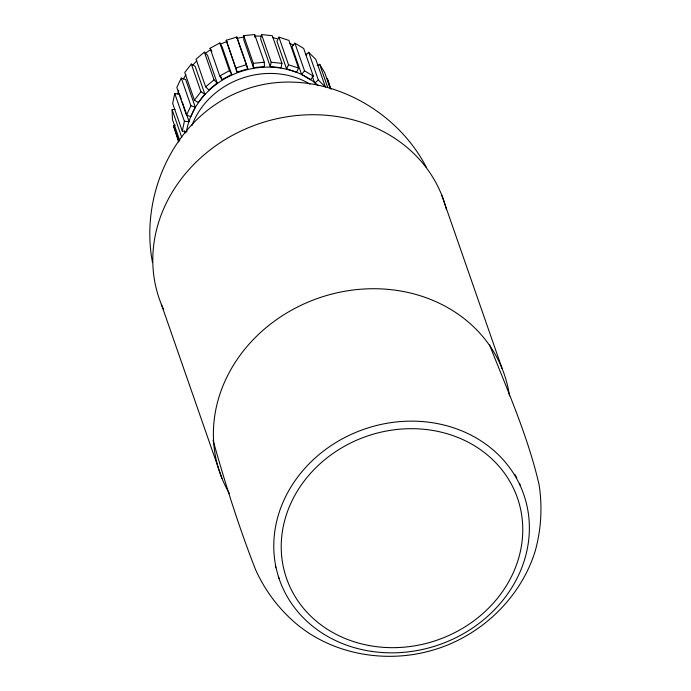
<?xml version="1.0" encoding="UTF-8"?>
<svg xmlns="http://www.w3.org/2000/svg" width="691" height="691" viewBox="0 0 691 691"><rect width="100%" height="100%" fill="white"/><g stroke="black" fill="none" stroke-linecap="round" stroke-linejoin="round"><path stroke-width="1.04" d="M181.223 99.012L179.505 94.062L174.763 93.57L172.664 103.451L182.303 131.135L187.045 131.636M182.303 131.135L184.402 121.253L174.763 93.57M261.535 34.559L260.611 38.912L270.25 66.595L281.03 67.727L281.945 63.382L272.306 35.699L261.535 34.559L271.174 62.242L270.25 66.595M181.267 78.092L176.827 87.481L186.466 115.164L190.88 116.615L195.328 107.226L185.689 79.543L181.267 78.092L190.906 105.775L186.466 115.164M278.879 37.098L276.927 41.227L286.566 68.91L296.612 72.218L298.564 68.089L288.924 40.406L278.879 37.098L288.518 64.781L286.566 68.91M191.312 64.056L184.747 72.469L194.387 100.152L198.257 102.493L204.821 94.071L195.182 66.388L191.312 64.056L200.951 91.739L204.821 94.071M194.387 100.152L200.951 91.739M294.876 43.127L291.982 46.833L301.621 74.516L310.423 79.828L313.308 76.122L303.669 48.439L294.876 43.127L304.515 70.81L313.308 76.122M301.621 74.516L304.515 70.81M204.381 52.153L196.019 59.176L205.659 86.859L208.794 89.96L217.155 82.937L207.516 55.254L204.381 52.153L214.02 79.836L217.155 82.937M205.659 86.859L214.02 79.836M305.759 54.814L308.696 52.343L315.813 59.391L325.461 87.075M308.696 52.343L318.335 80.026L314.664 83.119L312.254 76.191M210.09 48.266L219.824 42.989L222.061 46.703L231.701 74.386L221.966 79.664L219.729 75.95L210.09 48.266L211.878 51.238M219.729 75.95L229.464 70.672L219.824 42.989M317.1 65.68L319.665 64.289L324.753 72.728L330.255 88.543M226.251 40.294L236.875 37.02L246.514 64.704L247.741 68.841L237.117 72.114L226.251 40.294L237.117 72.114M235.89 67.977L246.514 64.704M178.658 142.009L173.458 125.684L175.333 125.114M243.69 35.647L254.668 34.55L264.308 62.233L264.463 66.586L253.485 67.683L243.845 40L243.69 35.647L253.329 63.33L253.485 67.683M253.329 63.33L264.308 62.233M179.703 140.359L172.465 119.595L172.111 109.705L175.013 109.411M271.174 62.242L281.945 63.382M184.402 121.253L189.144 121.746L182.26 101.974M288.518 64.781L298.564 68.089M190.906 105.775L195.328 107.226M318.335 80.026L324.744 86.375M426.278 167.179C392.773 102.216 309.68 62.881 239.855 91.583C174.115 117.746 139.47 194.931 152.53 262.649M229.464 70.672L231.701 74.386M489.47 344.671C507.591 390.579 527.872 436.306 539.058 484.503C542.504 506.538 541.243 529.159 535.326 550.649C520.85 598.061 480.884 635.988 433.542 649.929C386.191 664.137 331.049 654.679 293.666 621.494C277.376 607.078 264.273 589.207 255.437 569.341C238.965 527.181 225.24 483.778 213.035 440.176M441.566 194.689L502.158 368.692M331.024 89.234L327.232 78.359L329.745 86.816M319.665 64.289L327.586 87.023M238.101 41.158L247.741 68.841M220.939 76.701L221.966 79.664M184.514 130.97L185.205 132.948M172.111 109.705L181.759 137.388M173.458 125.684L178.969 141.508M161.349 304.29L221.941 478.293M236.875 37.02L237.79 40.121M254.668 34.55L254.754 37.159M279.06 578.488A129.364 114.11 -19.2 0 1 278.378 576.562M275.778 567.777A129.364 114.11 -19.2 0 1 275.312 565.791M514.795 474.294A129.364 114.11 -19.2 0 1 516.773 477.87M519.459 483.372A129.364 114.11 -19.2 0 1 520.28 485.237M191.899 125.65A77.349 68.228 -19.2 0 1 309.965 84.129M186.415 132.007A77.349 68.228 -19.2 0 1 239.371 72.037A77.349 68.228 -19.2 0 1 318.283 85.632M177.673 94.054A76.019 67.053 -19.2 0 1 178.753 90.227M183.4 79.068A76.019 67.053 -19.2 0 1 185.922 74.619M192.634 65.386A76.019 67.053 -19.2 0 1 196.9 60.739M205.745 53.069A76.019 67.053 -19.2 0 1 210.142 49.985M220.351 44.276A76.019 67.053 -19.2 0 1 227.011 41.469M236.512 38.541A76.019 67.053 -19.2 0 1 244.476 36.968M256.076 36.07A76.019 67.053 -19.2 0 1 261.414 36.208M272.91 37.72A76.019 67.053 -19.2 0 1 276.97 38.67M289.52 43.239A76.019 67.053 -19.2 0 1 293.131 45.079M305.353 53.622A76.019 67.053 -19.2 0 1 306.813 54.943M229.49 493.668A150.474 132.741 -19.2 0 1 318.24 298.192A150.474 132.741 -19.2 0 1 509.483 395.857M163.534 309.369A150.474 132.741 -19.2 0 1 257.087 124.389A150.474 132.741 -19.2 0 1 446.412 209.433M371.654 651.397A129.364 114.11 -19.2 0 0 524.141 495.62A129.364 114.11 -19.2 0 0 308.937 463.963A129.364 114.11 -19.2 0 0 371.654 651.397M369.115 645.532A122.247 107.839 -19.2 0 0 519.071 503.126A122.247 107.839 -19.2 0 0 317.782 465.872A122.247 107.839 -19.2 0 0 369.115 645.532"/></g></svg>
